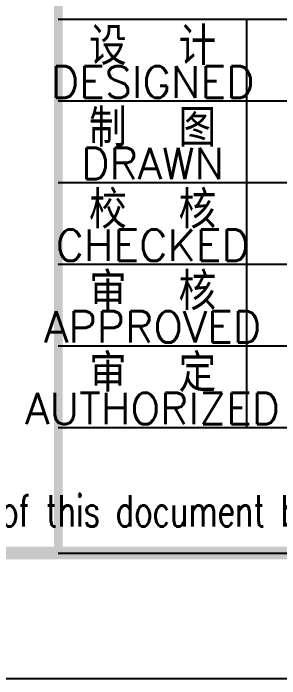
# Model space of a CAD drawing. Header units: millimetres. Extents: x 865974 to 875117, y 41124 to 44891.
# Drawn here: x 871413.7 to 871434.8, y 41123.6 to 41176.6 of the extents above; entities that cross this region are included whole.
import ezdxf
from ezdxf.enums import TextEntityAlignment as Align

# ---------------------------------------------------------------- set-up
doc = ezdxf.new("R2010")
doc.units = ezdxf.units.MM
doc.header["$LTSCALE"] = 1000
doc.header["$MEASUREMENT"] = 0
doc.styles.add('ECEC_TQ', font='txt_l.shx', dxfattribs={"bigfont": 'hztxt_l.shx'})

msp = doc.modelspace()

# ---------------------------------------------------------------- linework, layer by layer
for p, q in [((871417.235, 41176.104), (871527.235, 41176.104)), ((871432.235, 41143.604), (871432.235, 41176.104)), ((871417.235, 41169.604), (871472.235, 41169.604)), ((871417.235, 41163.104), (871472.235, 41163.104)), ((871417.235, 41156.604), (871472.235, 41156.604)), ((871417.235, 41150.104), (871472.235, 41150.104)), ((871417.235, 41143.604), (871597.235, 41143.604)), ((871417.235, 41133.604), (871597.235, 41133.604)), ((871607.235, 41123.604), (870766.235, 41123.604))]:
    msp.add_line(p, q)
at = {"color": 0, "const_width": 1}
msp.add_lwpolyline([(871597.235, 41133.604), (870791.235, 41133.604), (870791.235, 41707.604), (871597.235, 41707.604)], close=True, dxfattribs=at)
at = {"const_width": 0.7}
msp.add_lwpolyline([(871417.235, 41193.604), (871417.235, 41133.604)], dxfattribs=at)

# ---------------------------------------------------------------- texts
at = {"style": 'ECEC_TQ'}
for s, height, p in [('设  计', 3, (871424.735, 41174.104)), ('DESIGNED', 2.5, (871424.735, 41171.104)), ('制  图', 3, (871424.735, 41167.604)), ('DRAWN', 2.5, (871424.735, 41164.604)), ('校  核', 3, (871424.735, 41161.104)), ('CHECKED', 2.5, (871424.735, 41158.104)), ('审  核', 3, (871424.735, 41154.604)), ('APPROVED', 2.5, (871424.735, 41151.604)), ('审  定', 3, (871424.735, 41148.104)), ('AUTHORIZED', 2.5, (871424.735, 41145.104))]:
    msp.add_text(s, height=height, dxfattribs=at).set_placement(p, align=Align.MIDDLE)
at = {"style": 'ECEC_TQ', "width": 0.72}
msp.add_text('The proprietary right of this document belongs to Anhui Huadong Chemical And Medical Engineering  Co.,Ltd.  and any replication or transfer to the 3rd. side is forbidden without its permission. ', height=2.5, dxfattribs=at).set_placement((871507.235, 41136.604), align=Align.MIDDLE)

doc.saveas('drawing.dxf')
